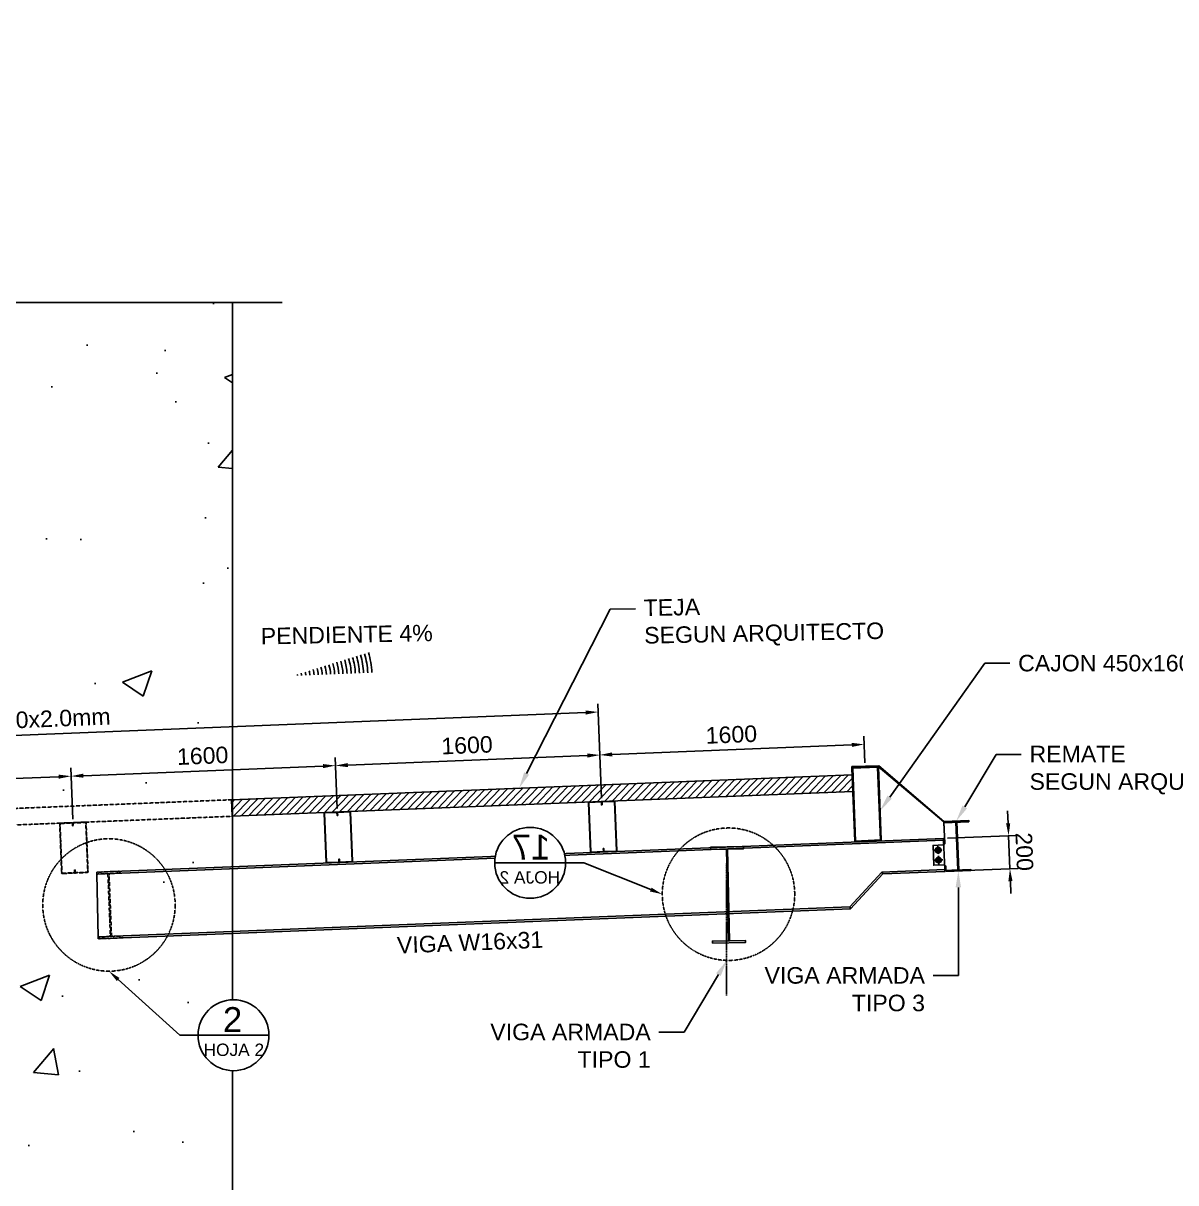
# Model space of a CAD drawing. Header units: millimetres. Extents: x -241278 to 318497, y -110515 to 29234.
# Drawn here: x 31437 to 38408, y -35377 to -28363 of the extents above; entities that cross this region are included whole.
import ezdxf
from ezdxf import colors
from ezdxf.entities.mleader import LeaderData, LeaderLine
from ezdxf.enums import TextEntityAlignment as Align
from ezdxf.math import Vec2, Vec3

# ---------------------------------------------------------------- set-up
doc = ezdxf.new("R2010")
doc.units = ezdxf.units.MM
doc.header["$LTSCALE"] = 0.1
doc.set_wipeout_variables(frame=1)
for name, pattern in [('CENTER', [2, 1.25, -0.25, 0.25, -0.25]), ('CENTERX2', [101.6, 63.5, -12.7, 12.7, -12.7]), ('HIDDENX2', [19.05, 12.7, -6.35])]:
    doc.linetypes.add(name, pattern=pattern)
for name, color, linetype in [('EE-5', 7, 'Continuous'), ('EE-6', 11, 'Continuous'), ('EE-CENTROS', 8, 'CENTER'), ('EE-TEXTO 1', 4, 'Continuous'), ('EE-TEXTO 2', 2, 'Continuous'), ('EE-V ARMADA TIPO 4', 223, 'Continuous'), ('SIM-2PHR 305x80x2', 4, 'Continuous'), ('SIM-ACHURADOS', 8, 'Continuous'), ('SIM-ARM 580x1-4x200x1-2', 44, 'Continuous'), ('SIM-CONCRETO', 8, 'Continuous'), ('SIM-COTAS', 1, 'Continuous'), ('SIM-EJES', 8, 'CENTERX2'), ('SIM-OCULTOS', 8, 'HIDDENX2'), ('SIM-PLATINAS', 2, 'Continuous'), ('SIM-TUBO 365x160x3-16', 83, 'Continuous'), ('SIM-W16x31', 164, 'Continuous')]:
    doc.layers.add(name, color=color, linetype=linetype)
doc.styles.add('ARIAL', font='arial.ttf')
doc.styles.add('ARIAL EE', font='arial.ttf')
doc.styles.get("Standard").update_dxf_attribs({"font": 'arial.ttf'})
doc.dimstyles.new('EE 1_STANDAR', dxfattribs={"dimtxt": 2, "dimasz": 1.5, "dimexe": 1, "dimexo": 0.5, "dimgap": 0.8, "dimtad": 1, "dimdec": 0, "dimdsep": 46, "dimtxsty": 'Standard', "dimcen": 0.09, "dimclrd": 256, "dimclre": 256, "dimclrt": 2, "dimadec": 0, "dimazin": 0, "dimtfac": 1, "dimtdec": 0, "dimtix": 1, "dimtmove": 0, "dimatfit": 2, "dimfxl": 1, "dimtolj": 1, "dimlwd": -1, "dimlwe": -1, "dimarcsym": 1})

# ---------------------------------------------------------------- blocks, each defined once
blk = doc.blocks.new('*D83')
at = {"layer": 'SIM-COTAS', "transparency": 16777216}
for p, q in [((33335.4, -33112.2), (33323, -32803.6)), ((31736.4, -33177.3), (31724, -32867.5)), ((33250.1, -32856.5), (31800.9, -32914.5))]:
    blk.add_line(p, q, dxfattribs=at)
for points in [[(33249.6, -32844), (33250.6, -32869), (33325, -32853.5)], [(31800.4, -32902), (31801.4, -32927), (31726, -32917.5)]]:
    blk.add_solid(points, dxfattribs=at)
at = {"layer": 'SIM-COTAS', "color": 2, "transparency": 16777216, "insert": (32521.9, -32794.5), "char_height": 100, "attachment_point": 5, "rotation": 2.29061, "bg_fill": 3, "box_fill_scale": 1.1, "bg_fill_color": 256, "bg_fill_true_color": 13158600, "bg_fill_transparency": 0}
blk.add_mtext('\\A1;1600', dxfattribs=at)
blk = doc.blocks.new('*D84')
at = {"layer": 'SIM-COTAS', "transparency": 16777216}
for p, q in [((31736.4, -33177.3), (31724, -32867.5)), ((30137.3, -33241.2), (30124.9, -32931.5)), ((31651, -32920.5), (30201.9, -32978.5))]:
    blk.add_line(p, q, dxfattribs=at)
for points in [[(31650.5, -32908), (31651.5, -32933), (31726, -32917.5)], [(30201.4, -32966), (30202.4, -32991), (30126.9, -32981.5)]]:
    blk.add_solid(points, dxfattribs=at)
at = {"layer": 'SIM-COTAS', "color": 2, "transparency": 16777216, "insert": (30922.8, -32858.5), "char_height": 100, "attachment_point": 5, "rotation": 2.29061, "bg_fill": 3, "box_fill_scale": 1.1, "bg_fill_color": 256, "bg_fill_true_color": 13158600, "bg_fill_transparency": 0}
blk.add_mtext('\\A1;1600', dxfattribs=at)
blk = doc.blocks.new('*D86')
at = {"layer": 'SIM-COTAS', "transparency": 16777216}
for p, q in [((34934.4, -33049.6), (34922, -32739.6)), ((33335.4, -33112.2), (33323, -32803.6)), ((33400, -32850.5), (34849.1, -32792.6))]:
    blk.add_line(p, q, dxfattribs=at)
for points in [[(34848.6, -32780.1), (34849.6, -32805.1), (34924, -32789.6)], [(33399.5, -32838.1), (33400.5, -32863), (33325, -32853.5)]]:
    blk.add_solid(points, dxfattribs=at)
at = {"layer": 'SIM-COTAS', "color": 2, "transparency": 16777216, "insert": (34120.9, -32730.6), "char_height": 100, "attachment_point": 5, "rotation": 2.29061}
blk.add_mtext('\\A1;1600', dxfattribs=at)
blk = doc.blocks.new('*D87')
at = {"layer": 'SIM-COTAS', "transparency": 16777216}
for p, q in [((36527.5, -32836.8), (36521, -32675.3)), ((34934.4, -33049.5), (34922, -32739.3)), ((34998.9, -32786.2), (36448.1, -32728.3))]:
    blk.add_line(p, q, dxfattribs=at)
for points in [[(36447.6, -32715.8), (36448.6, -32740.7), (36523, -32725.3)], [(34998.4, -32773.7), (34999.4, -32798.7), (34924, -32789.2)]]:
    blk.add_solid(points, dxfattribs=at)
at = {"layer": 'SIM-COTAS', "color": 2, "transparency": 16777216, "insert": (35719.9, -32666.3), "char_height": 100, "attachment_point": 5, "rotation": 2.29061}
blk.add_mtext('\\A1;1600', dxfattribs=at)
blk = doc.blocks.new('*D89')
at = {"layer": 'SIM-COTAS', "transparency": 16777216}
for p, q in [((34838.7, -32532.5), (26993.3, -32846.3)), ((34934.4, -33049.6), (34911.6, -32479.5)), ((26939.2, -33369.4), (26916.4, -32799.3))]:
    blk.add_line(p, q, dxfattribs=at)
for points in [[(34838.2, -32520), (34839.2, -32545), (34913.6, -32529.5)], [(26992.8, -32833.8), (26993.8, -32858.8), (26918.4, -32849.3)]]:
    blk.add_solid(points, dxfattribs=at)
at = {"layer": 'SIM-COTAS', "color": 2, "transparency": 16777216, "insert": (30917.8, -32597.5), "char_height": 100, "attachment_point": 5, "rotation": 2.29061, "bg_fill": 3, "box_fill_scale": 1.1, "bg_fill_color": 256, "bg_fill_true_color": 13158600, "bg_fill_transparency": 0}
blk.add_mtext('\\A1;CORREAS 2PHR 305x80x2.0mm', dxfattribs=at)
blk = doc.blocks.new('SIM-PENDIENTE')
for radius in [9.5, 9, 8.5, 8, 7.5, 7, 6.5, 6, 5.5, 5, 4.5, 4, 3.5, 3, 2.5, 2, 1.5, 1, 0.5]:
    blk.add_arc((0, 0), radius, 165, 180)
blk = doc.blocks.new('*D90')
at = {"layer": 'SIM-COTAS', "color": 2, "transparency": 16777216, "insert": (34139.4, -33923.4), "char_height": 100, "attachment_point": 5, "rotation": 2.2904}
blk.add_mtext('\\A1;VIGA W16x31', dxfattribs=at)
blk = doc.blocks.new('*D92')
at = {"layer": 'SIM-COTAS', "transparency": 16777216}
for p, q in [((37393.5, -33202.8), (37390.5, -33127.8)), ((37027.5, -33292.5), (37446.5, -33275.7)), ((37396.5, -33277.7), (37404.5, -33477.5)), ((37035.5, -33492.3), (37454.5, -33475.6)), ((37407.5, -33552.5), (37410.5, -33627.4))]:
    blk.add_line(p, q, dxfattribs=at)
for points in [[(37406, -33202.3), (37381, -33203.3), (37396.5, -33277.7)], [(37420, -33552), (37395, -33553), (37404.5, -33477.5)]]:
    blk.add_solid(points, dxfattribs=at)
at = {"layer": 'SIM-COTAS', "color": 2, "transparency": 16777216, "insert": (37491.5, -33374), "char_height": 100, "attachment_point": 5, "rotation": 272.29062}
blk.add_mtext('\\A1;200', dxfattribs=at)
blk = doc.blocks.new('*D598')
at = {"layer": 'SIM-COTAS', "color": 2, "transparency": 16777216, "insert": (19566.9, 3063), "char_height": 200, "attachment_point": 5, "rotation": 7.63055, "bg_fill": 3, "box_fill_scale": 1.1, "bg_fill_color": 256, "bg_fill_true_color": 13158600, "bg_fill_transparency": 0}
blk.add_mtext('\\A1;60196', dxfattribs=at)
blk = doc.blocks.new('ITEM DETALLE')
at = {"color": 7, "transparency": 16777216}
blk.add_wipeout([(0, 4.29), (-0.84, 4.2), (-1.64, 3.96), (-2.38, 3.56), (-3.03, 3.03), (-3.56, 2.38), (-3.96, 1.64), (-4.2, 0.84), (-4.29, 0), (-4.2, -0.84), (-3.96, -1.64), (-3.56, -2.38), (-3.03, -3.03), (-2.38, -3.56), (-1.64, -3.96), (-0.84, -4.2), (0, -4.29), (0.84, -4.2), (1.64, -3.96), (2.38, -3.56), (3.03, -3.03), (3.56, -2.38), (3.96, -1.64), (4.2, -0.84), (4.29, 0), (4.2, 0.84), (3.96, 1.64), (3.56, 2.38), (3.03, 3.03), (2.38, 3.56), (1.64, 3.96), (0.84, 4.2)], dxfattribs=at)
at = {"layer": 'EE-5', "color": 7, "transparency": 16777216}
blk.add_line((-4.29, 0), (4.29, 0), dxfattribs=at)
blk.add_circle((0, 0), 4.29, dxfattribs=at)
at = {"layer": 'EE-TEXTO 1', "color": 4, "transparency": 16777216, "style": 'ARIAL EE'}
blk.add_attdef('X', text='', height=3, dxfattribs=at).set_placement((-0.11, 1.9), align=Align.MIDDLE_CENTER)
at = {"layer": 'EE-TEXTO 2', "color": 2, "transparency": 16777216, "style": 'ARIAL EE'}
blk.add_attdef('###', text='', height=1.5, dxfattribs=at).set_placement((0.04, -1.76), align=Align.MIDDLE_CENTER)

msp = doc.modelspace()

# ---------------------------------------------------------------- hatches: boundary and pattern name
at = {"layer": 'SIM-ACHURADOS'}
h = msp.add_hatch(dxfattribs=at)
h.set_pattern_fill('ANSI31', color=256, scale=10, angle=1.14485)
h.set_pattern_definition([(46.14485, (32930.585, 248.65), (-22.894723, 21.997594), [])])
h.paths.add_polyline_path([(36454.4, -33009.9), (32700.7, -33160.1), (32696.6, -33060.2), (36450.2, -32910)])
at = {"layer": 'SIM-CONCRETO'}
h = msp.add_hatch(dxfattribs=at)
h.set_pattern_fill('AR-CONC', color=256, scale=10)
h.paths.add_polyline_path([(20784.5, -30052.5), (32702.2, -30052.5), (32702.2, -39177.1), (20784.5, -39177.1)])

# ---------------------------------------------------------------- linework, layer by layer
for points in [[(36454.4, -33009.9), (32700.7, -33160.1), (32696.6, -33060.2), (36450.2, -32910)], [(36978.6, -33378.1), (36985.8, -33364.3), (36977.5, -33351.2), (36961.9, -33351.8), (36954.7, -33365.6), (36963, -33378.7)], [(36981, -33438.1), (36988.2, -33424.3), (36979.9, -33411.1), (36964.3, -33411.7), (36957.1, -33425.5), (36965.4, -33438.7)]]:
    msp.add_lwpolyline(points, close=True)
for centre, radius in [((36970.2, -33365), 16.7), ((36970.2, -33365), 13.5), ((36970.2, -33365), 6.44), ((36972.6, -33424.9), 16.7), ((36972.6, -33424.9), 13.5), ((36972.6, -33424.9), 6.44)]:
    msp.add_circle(centre, radius)
for centre in [(36970.2, -33365), (36972.6, -33424.9)]:
    msp.add_arc(centre, 7.94, 257.29061, 197.29061)
at = {"layer": 'EE-6'}
msp.add_line((37005.4, -33193.4), (37009, -33283.6), dxfattribs=at)
at = {"layer": 'EE-CENTROS'}
for p, q in [((36995.2, -33364), (36945.3, -33366)), ((36971.2, -33389.9), (36969.2, -33340)), ((36997.6, -33423.9), (36947.6, -33425.9)), ((36973.6, -33449.9), (36971.6, -33399.9))]:
    msp.add_line(p, q, dxfattribs=at)
at = {"layer": 'EE-V ARMADA TIPO 4'}
for points in [[(37005.4, -33193.4), (37155.3, -33187.4), (37155.5, -33193.4), (37005.6, -33199.4)], [(37077.6, -33196.5), (37083.6, -33196.3), (37095.1, -33484.1), (37089.1, -33484.3)], [(37017.4, -33493.2), (37167.3, -33487.2), (37167, -33481.2), (37017.2, -33487.2)]]:
    msp.add_lwpolyline(points, close=True, dxfattribs=at)
at = {"layer": 'SIM-2PHR 305x80x2'}
for points in [[(34936, -33090.8), (34934, -33090.9), (34933.4, -33074.9, 0.414214), (34931.3, -33073), (34859.4, -33075.8, 0.414214), (34857.5, -33077.9), (34869.3, -33374.7, 0.414214), (34871.4, -33376.6), (34943.4, -33373.7, 0.414214), (34945.3, -33371.6), (34944.6, -33355.6), (34946.6, -33355.6), (34947.3, -33371.6, -0.414214), (34943.4, -33375.7), (34871.5, -33378.6, -0.414214), (34867.3, -33374.8), (34855.5, -33078, -0.414214), (34859.3, -33073.8), (34931.2, -33071, -0.414214), (34935.4, -33074.8), (34936, -33090.8)], [(34936, -33090.8), (34938, -33090.7), (34937.4, -33074.7, -0.414214), (34939.3, -33072.6), (35011.3, -33069.8, -0.414214), (35013.3, -33071.7), (35025.2, -33368.4, -0.414214), (35023.3, -33370.5), (34951.4, -33373.4, -0.414214), (34949.3, -33371.5), (34948.6, -33355.5), (34946.6, -33355.6), (34947.3, -33371.6, 0.414214), (34951.4, -33375.4), (35023.4, -33372.5, 0.414214), (35027.2, -33368.4), (35015.3, -33071.6, 0.414214), (35011.2, -33067.8), (34939.2, -33070.6, 0.414214), (34935.4, -33074.8), (34936, -33090.8)], [(33337, -33154.7), (33335, -33154.8), (33334.3, -33138.8, 0.414214), (33332.3, -33136.9), (33260.3, -33139.8, 0.414214), (33258.4, -33141.9), (33270.3, -33438.6, 0.414214), (33272.4, -33440.5), (33344.3, -33437.7, 0.414214), (33346.2, -33435.6), (33345.6, -33419.6), (33347.6, -33419.5), (33348.2, -33435.5, -0.414214), (33344.4, -33439.7), (33272.4, -33442.5, -0.414214), (33268.3, -33438.7), (33256.4, -33141.9, -0.414214), (33260.2, -33137.8), (33332.2, -33134.9, -0.414214), (33336.3, -33138.7), (33337, -33154.7)], [(33337, -33154.7), (33339, -33154.7), (33338.3, -33138.7, -0.414214), (33340.3, -33136.6), (33412.2, -33133.7, -0.414214), (33414.3, -33135.6), (33426.2, -33432.4, -0.414214), (33424.2, -33434.5), (33352.3, -33437.3, -0.414214), (33350.2, -33435.4), (33349.6, -33419.4), (33347.6, -33419.5), (33348.2, -33435.5, 0.414214), (33352.4, -33439.3), (33424.3, -33436.5, 0.414214), (33428.1, -33432.3), (33416.3, -33135.5, 0.414214), (33412.1, -33131.7), (33340.2, -33134.6, 0.414214), (33336.3, -33138.7), (33337, -33154.7)]]:
    msp.add_lwpolyline(points, format="xyb", dxfattribs=at)
at = {"layer": 'SIM-ARM 580x1-4x200x1-2'}
for points in [[(35593.8, -33360.5), (35793.8, -33356.5), (35793.5, -33343.8), (35593.6, -33347.8)], [(35701.9, -33913.1), (35707.9, -33913), (35696.8, -33358.5), (35690.8, -33358.6)], [(35605.1, -33927.7), (35805.1, -33923.7), (35804.8, -33911), (35604.9, -33915)]]:
    msp.add_lwpolyline(points, close=True, dxfattribs=at)
at = {"layer": 'SIM-CONCRETO'}
msp.add_lwpolyline([(20784.5, -30052.5), (32702.2, -30052.5), (32702.2, -39177.1), (20784.5, -39177.1)], close=True, dxfattribs=at)
at = {"layer": 'SIM-COTAS'}
msp.add_lwpolyline([(20066.3, -30052.5), (26716.9, -30052.5), (26716.9, -29900.9), (26769.8, -30204.2), (26769.8, -30052.5), (33002.2, -30052.5)], dxfattribs=at)
at = {"layer": 'SIM-EJES'}
msp.add_line((35690.7, -34244), (35690.7, -33444.8), dxfattribs=at)
at = {"layer": 'SIM-OCULTOS'}
msp.add_lwpolyline([(32700.7, -33160.1), (26855, -33394), (26850.8, -33294.1), (32696.6, -33060.2)], close=True, dxfattribs=at)
for points in [[(31737.9, -33218.7), (31735.9, -33218.8), (31735.3, -33202.8, 0.414214), (31733.2, -33200.9), (31661.3, -33203.7, 0.414214), (31659.4, -33205.8), (31671.2, -33502.6, 0.414214), (31673.3, -33504.5), (31745.3, -33501.6, 0.414214), (31747.2, -33499.5), (31746.5, -33483.6), (31748.5, -33483.5), (31749.2, -33499.5, -0.414214), (31745.3, -33503.6), (31673.4, -33506.5, -0.414214), (31669.2, -33502.7), (31657.4, -33205.9, -0.414214), (31661.2, -33201.7), (31733.2, -33198.9, -0.414214), (31737.3, -33202.7), (31737.9, -33218.7)], [(31737.9, -33218.7), (31739.9, -33218.6), (31739.3, -33202.6, -0.414214), (31741.2, -33200.5), (31813.2, -33197.7, -0.414214), (31815.2, -33199.6), (31827.1, -33496.3, -0.414214), (31825.2, -33498.4), (31753.3, -33501.3, -0.414214), (31751.2, -33499.4), (31750.5, -33483.4), (31748.5, -33483.5), (31749.2, -33499.5, 0.414214), (31753.3, -33503.3), (31825.3, -33500.4, 0.414214), (31829.1, -33496.3), (31817.2, -33199.5, 0.414214), (31813.1, -33195.7), (31741.1, -33198.5, 0.414214), (31737.3, -33202.7), (31737.9, -33218.7)]]:
    msp.add_lwpolyline(points, format="xyb", dxfattribs=at)
msp.add_lwpolyline([(31965.9, -33506.1), (32022.3, -33503.9), (32021.9, -33492.7), (31882, -33498.3), (31882.4, -33509.5), (31938.9, -33507.2, -0.414203), (31949.3, -33516.8), (31963.7, -33877.1, -0.414224), (31954.1, -33887.5), (31897.7, -33889.8), (31898.1, -33900.9), (32038, -33895.4), (32037.5, -33884.2), (31981.1, -33886.4, -0.414203), (31970.7, -33876.8), (31956.3, -33516.5, -0.414224)], format="xyb", close=True, dxfattribs=at)
at = {"layer": 'SIM-PLATINAS'}
msp.add_lwpolyline([(37155.3, -33187.4), (37155.2, -33185.4), (37005.6, -33191.4), (36610.7, -32854.9), (36448.5, -32859.7), (36448.5, -32865.1), (36608.4, -32858.6), (37005.4, -33193.4), (37155.3, -33187.4)], dxfattribs=at)
msp.add_lwpolyline([(37016.3, -33465.2, 0.414214), (37003.8, -33453.7), (36943.9, -33456.1), (36939.1, -33336.2), (36999, -33333.8, 0.414214), (37010.5, -33321.3), (37005.6, -33199.4), (37077.6, -33196.5), (37089.1, -33484.3), (37017.2, -33487.2)], format="xyb", close=True, dxfattribs=at)
at = {"layer": 'SIM-TUBO 365x160x3-16'}
for points in [[(36608.4, -32858.6), (36448.5, -32865.1), (36448.7, -32869.8), (36608.6, -32863.3)], [(36471.2, -33309.8), (36466.5, -33310), (36448.7, -32869.8), (36453.4, -32869.6)], [(36626.4, -33303.5), (36621.7, -33303.7), (36603.9, -32863.5), (36608.6, -32863.3)], [(36626.4, -33303.5), (36466.5, -33310), (36466.7, -33314.7), (36626.6, -33308.2)]]:
    msp.add_lwpolyline(points, close=True, dxfattribs=at)
at = {"layer": 'SIM-W16x31'}
for points in [[(31882, -33498.3), (37002.5, -33293.5), (37002.9, -33304.7), (31882.4, -33509.5)], [(37002.7, -33304.7), (31882.4, -33509.5), (31882.4, -33509.5), (31882.4, -33509.5), (31890.1, -33890.1), (36435.6, -33708.3), (36630.3, -33497.3), (37010, -33482.1)], [(36435.6, -33708.3), (36440.7, -33719.3), (36635.4, -33508.3), (36630.3, -33497.3)], [(36630.3, -33497.3), (37010, -33482.1), (37010.5, -33493.3), (36635.4, -33508.3)], [(31890.1, -33890.1), (36435.6, -33708.3), (36440.7, -33719.3), (31890.5, -33901.3)]]:
    msp.add_lwpolyline(points, close=True, dxfattribs=at)

# ---------------------------------------------------------------- block references
at = {"layer": 'SIM-COTAS', "xscale": -50.00000000000001, "yscale": 49.99999999999999, "zscale": 50, "rotation": 2.275411669784777}
msp.add_blockref('SIM-PENDIENTE', (33070.6, -32310.3), dxfattribs=at)

# ---------------------------------------------------------------- texts
at = {"layer": 'SIM-COTAS', "color": 2, "insert": (33914.4, -32101.3), "char_height": 100, "width": 2518.001, "attachment_point": 9, "rotation": 1.14485, "style": 'ARIAL'}
msp.add_mtext('\\A1;PENDIENTE 4%', dxfattribs=at)

# ---------------------------------------------------------------- dimensions: what is measured, and where the dimension line sits
at = {"layer": 'SIM-COTAS'}
dim = msp.add_linear_dim(base=(36523, -32725.3), p1=(34935.4, -33074.5), p2=(36528.5, -32861.8), angle=182.29061, dimstyle='EE 1_STANDAR', dxfattribs=at)
dim.commit()
dim.dimension.update_dxf_attribs({"geometry": '*D87', "text_midpoint": (35719.9, -32666.3)})
dim = msp.add_linear_dim(base=(37404.5, -33477.5), p1=(37002.5, -33293.5), p2=(37010.5, -33493.3), angle=272.29062, dimstyle='EE 1_STANDAR', dxfattribs=at)
dim.commit()
dim.dimension.update_dxf_attribs({"geometry": '*D92', "text_midpoint": (37400.5, -33377.6), "dimtype": 161})

# ---------------------------------------------------------------- leaders
at = {"layer": 'SIM-COTAS', "linetype": 'Continuous'}
ml = msp.add_multileader_mtext('Standard', dxfattribs=at)
ml.set_content('\\A1;{\\C2;TEJA\\PSEGUN ARQUITECTO}', color=256)
ml.set_leader_properties()
ml.build(insert=Vec2(0, 0))
ml.multileader.update_dxf_attribs({"dogleg_length": 0.0025, "arrow_head_size": 100, "scale": 50})
ctx = ml.context
ctx.base_point, ctx.scale, ctx.char_height, ctx.arrow_head_size, ctx.landing_gap_size, ctx.plane_origin, ctx.plane_x_axis, ctx.plane_y_axis = Vec3(-16865.2, -32000.4), 50, 100, 100, 50, Vec3(-35220.7, -34388.4), Vec3(0.999798, 0.020078), Vec3(-0.020078, 0.999798)
notes = []
notes.append((ctx, [(0, (1, 1, 0), (-17017, -32003.4), (0.999798, 0.020078), 151.8, [(0, [(-17568.2, -33086.7)], 0, [])])]))
ctx.mtext.insert, ctx.mtext.text_direction, ctx.mtext.rotation, ctx.mtext.width, ctx.mtext.defined_height, ctx.mtext.flow_direction = Vec3(-16816.3, -31945.5), Vec3(0.999798, 0.020078), 0.020079, 1310.826, 411.1, 5
ml = msp.add_multileader_mtext('Standard', dxfattribs=at)
ml.set_content('\\A1;{\\C2;TEJA\\PSEGUN ARQUITECTO}', color=256)
ml.set_leader_properties()
ml.build(insert=Vec2(0, 0))
ml.multileader.update_dxf_attribs({"dogleg_length": 0.0025, "arrow_head_size": 100, "scale": 50})
ctx = ml.context
ctx.base_point, ctx.scale, ctx.char_height, ctx.arrow_head_size, ctx.landing_gap_size, ctx.plane_origin = Vec3(2796.8, -32166), 50, 100, 100, 50, Vec3(-15602.9, -34185)
notes.append((ctx, [(0, (1, 1, 0), (2645, -32166), (1, 0), 151.8, [(0, [(2069.7, -33175.6)], 0, [])])]))
ctx.mtext.insert, ctx.mtext.width, ctx.mtext.defined_height, ctx.mtext.flow_direction = Vec3(2846.8, -32112.1), 1310.826, 411.1, 5
ml = msp.add_multileader_mtext('Standard', dxfattribs=at)
ml.set_content('\\A1;{\\C2;CAJON 450x160x3/16"}', color=256)
ml.set_leader_properties()
ml.build(insert=Vec2(0, 0))
ml.multileader.update_dxf_attribs({"dogleg_length": 0.0025, "arrow_head_size": 100, "scale": 50})
ctx = ml.context
ctx.base_point, ctx.scale, ctx.char_height, ctx.arrow_head_size, ctx.landing_gap_size, ctx.plane_origin = Vec3(37403.9, -32234.6), 50, 100, 100, 50, Vec3(18742, -34076.9)
notes.append((ctx, [(0, (1, 1, 0), (37252.1, -32234.6), (1, 0), 151.8, [(0, [(36619.2, -33125.9)], 0, [])])]))
ctx.mtext.insert, ctx.mtext.width, ctx.mtext.defined_height, ctx.mtext.flow_direction = Vec3(37453.9, -32183.7), 1310.826, 411.1, 5
ml = msp.add_multileader_mtext('Standard', dxfattribs=at)
ml.set_content('\\A1;{\\C2;CAJON 450x160x3/16"}', color=256)
ml.set_leader_properties()
ml.build(insert=Vec2(0, 0))
ml.multileader.update_dxf_attribs({"dogleg_length": 0.0025, "arrow_head_size": 100, "scale": 50})
ctx = ml.context
ctx.base_point, ctx.scale, ctx.char_height, ctx.arrow_head_size, ctx.landing_gap_size, ctx.plane_origin = Vec3(-13864.2, -32487.3), 50, 100, 100, 50, Vec3(-32039.9, -34226.8)
notes.append((ctx, [(0, (1, 1, 0), (-14016, -32487.3), (1, 0), 151.8, [(0, [(-14251.9, -32993)], 0, [])])]))
ctx.mtext.insert, ctx.mtext.width, ctx.mtext.defined_height, ctx.mtext.flow_direction = Vec3(-13814.2, -32436.4), 1310.826, 411.1, 5
ml = msp.add_multileader_mtext('Standard', dxfattribs=at)
ml.set_content('\\A1;{\\C2;CAJON 450x160x3/16"}', color=256)
ml.set_leader_properties()
ml.build(insert=Vec2(0, 0))
ml.multileader.update_dxf_attribs({"dogleg_length": 0.0025, "arrow_head_size": 100, "scale": 50})
ctx = ml.context
ctx.base_point, ctx.scale, ctx.char_height, ctx.arrow_head_size, ctx.landing_gap_size, ctx.plane_origin = Vec3(4052.1, -32545.4), 50, 100, 100, 50, Vec3(-14609.8, -34387.7)
notes.append((ctx, [(0, (1, 1, 0), (3900.3, -32545.4), (1, 0), 151.8, [(0, [(3267.4, -33436.6)], 0, [])])]))
ctx.mtext.insert, ctx.mtext.width, ctx.mtext.defined_height, ctx.mtext.flow_direction = Vec3(4102.1, -32494.5), 1310.826, 411.1, 5
ml = msp.add_multileader_mtext('Standard', dxfattribs=at)
ml.set_content('\\A1;{\\C2;REMATE\\PSEGUN ARQUITECTO}', color=256)
ml.set_leader_properties()
ml.build(insert=Vec2(0, 0))
ml.multileader.update_dxf_attribs({"dogleg_length": 0.0025, "arrow_head_size": 100, "scale": 50})
ctx = ml.context
ctx.base_point, ctx.scale, ctx.char_height, ctx.arrow_head_size, ctx.landing_gap_size, ctx.plane_origin = Vec3(37472.9, -32787.1), 50, 100, 100, 50, Vec3(19216.2, -34822.4)
notes.append((ctx, [(0, (1, 1, 0), (37321, -32787.1), (1, 0), 151.8, [(0, [(37079.7, -33189.3)], 0, [])])]))
ctx.mtext.insert, ctx.mtext.width, ctx.mtext.defined_height, ctx.mtext.flow_direction = Vec3(37522.9, -32733.2), 1469.346, 411.1, 5
ml = msp.add_multileader_mtext('Standard', dxfattribs=at)
ml.set_content('\\A1;{\\C2;REMATE\\PSEGUN ARQUITECTO}', color=256)
ml.set_leader_properties()
ml.build(insert=Vec2(0, 0))
ml.multileader.update_dxf_attribs({"dogleg_length": 0.0025, "arrow_head_size": 100, "scale": 50})
ctx = ml.context
ctx.base_point, ctx.scale, ctx.char_height, ctx.arrow_head_size, ctx.landing_gap_size, ctx.plane_origin = Vec3(-13669.3, -32938.6), 50, 100, 100, 50, Vec3(-31867.4, -34904.3)
notes.append((ctx, [(0, (1, 1, 0), (-13821.2, -32938.6), (1, 0), 151.8, [(0, [(-13929.2, -33159.2)], 0, [])])]))
ctx.mtext.insert, ctx.mtext.width, ctx.mtext.defined_height, ctx.mtext.flow_direction = Vec3(-13619.3, -32884.8), 1469.346, 411.1, 5
ml = msp.add_multileader_mtext('Standard', dxfattribs=at)
ml.set_content('\\A1;{\\C2;REMATE\\PSEGUN ARQUITECTO}', color=256)
ml.set_leader_properties()
ml.build(insert=Vec2(0, 0))
ml.multileader.update_dxf_attribs({"dogleg_length": 0.0025, "arrow_head_size": 100, "scale": 50})
ctx = ml.context
ctx.base_point, ctx.scale, ctx.char_height, ctx.arrow_head_size, ctx.landing_gap_size, ctx.plane_origin = Vec3(4312.6, -33102), 50, 100, 100, 50, Vec3(-13944.1, -35137.3)
notes.append((ctx, [(0, (1, 1, 0), (4160.7, -33102), (1, 0), 151.8, [(0, [(3981.2, -33407.5)], 0, [])])]))
ctx.mtext.insert, ctx.mtext.width, ctx.mtext.defined_height, ctx.mtext.flow_direction = Vec3(4362.6, -33048.2), 1469.346, 411.1, 5
ml = msp.add_multileader_mtext('Standard', dxfattribs=at)
ml.set_content('\\A1;{\\C2;VIGA ARMADA\\PTIPO 3}', color=256)
ml.set_leader_properties()
ml.build(insert=Vec2(0, 0))
ml.multileader.update_dxf_attribs({"dogleg_length": 0.0025, "arrow_head_size": 100, "scale": 50})
ctx = ml.context
ctx.base_point, ctx.scale, ctx.char_height, ctx.arrow_head_size, ctx.landing_gap_size, ctx.plane_origin = Vec3(35870.6, -34123.4), 50, 100, 100, 50, Vec3(19228.8, -35123.2)
ctx.text_align_type = 2
notes.append((ctx, [(1, (1, 1, 0), (37092.3, -34123.4), (-1, 0), 151.8, [(0, [(37092.3, -33490.2)], 0, [])])]))
ctx.mtext.insert, ctx.mtext.width, ctx.mtext.defined_height, ctx.mtext.alignment, ctx.mtext.flow_direction = Vec3(36890.5, -34072.5), 1315.78, 411.1, 3, 5
ml = msp.add_multileader_mtext('Standard', dxfattribs=at)
ml.set_content('\\A1;{\\C2;VIGA ARMADA\\PTIPO 3}', color=256)
ml.set_leader_properties()
ml.build(insert=Vec2(0, 0))
ml.multileader.update_dxf_attribs({"dogleg_length": 0.0025, "arrow_head_size": 100, "scale": 50})
ctx = ml.context
ctx.base_point, ctx.scale, ctx.char_height, ctx.arrow_head_size, ctx.landing_gap_size, ctx.plane_origin = Vec3(-6506.1, -34350.5), 50, 100, 100, 50, Vec3(11205.6, -35313.4)
notes.append((ctx, [(1, (1, 1, 0), (-6657.9, -34350.5), (1, 0), 151.8, [(0, [(-6657.9, -33680.4)], 0, [])])]))
ctx.mtext.insert, ctx.mtext.rotation, ctx.mtext.width, ctx.mtext.defined_height, ctx.mtext.flow_direction = Vec3(-6456.1, -34299.6), 6.283185, 1315.78, 411.1, 5
ml = msp.add_multileader_mtext('Standard', dxfattribs=at)
ml.set_content('\\A1;{\\C2;VIGA ARMADA\\PTIPO 3}', color=256)
ml.set_leader_properties()
ml.build(insert=Vec2(0, 0))
ml.multileader.update_dxf_attribs({"dogleg_length": 0.0025, "arrow_head_size": 100, "scale": 50})
ctx = ml.context
ctx.base_point, ctx.scale, ctx.char_height, ctx.arrow_head_size, ctx.landing_gap_size, ctx.plane_origin = Vec3(4151.9, -34218.5), 50, 100, 100, 50, Vec3(21863.6, -35434.7)
notes.append((ctx, [(1, (1, 1, 0), (4000.1, -34218.5), (1, 0), 151.8, [(0, [(3996.2, -33704.1)], 0, [])])]))
ctx.mtext.insert, ctx.mtext.rotation, ctx.mtext.width, ctx.mtext.defined_height, ctx.mtext.flow_direction = Vec3(4201.9, -34167.6), 6.283185, 1315.78, 411.1, 5
ml = msp.add_multileader_mtext('Standard', dxfattribs=at)
ml.set_content('\\A1;{\\C2;VIGA ARMADA\\PTIPO 1}', color=256)
ml.set_leader_properties()
ml.build(insert=Vec2(0, 0))
ml.multileader.update_dxf_attribs({"dogleg_length": 0.0025, "arrow_head_size": 100, "scale": 50})
ctx = ml.context
ctx.base_point, ctx.scale, ctx.char_height, ctx.arrow_head_size, ctx.landing_gap_size, ctx.plane_origin = Vec3(34211.9, -34465.4), 50, 100, 100, 50, Vec3(19019.2, -35260.2)
ctx.text_align_type = 2
notes.append((ctx, [(1, (1, 1, 0), (35433.7, -34465.4), (-1, 0), 151.8, [(0, [(35692.5, -34031.8)], 0, [])])]))
ctx.mtext.insert, ctx.mtext.width, ctx.mtext.defined_height, ctx.mtext.alignment, ctx.mtext.flow_direction = Vec3(35231.9, -34414.6), 1315.78, 411.1, 3, 5
at = {"layer": 'SIM-COTAS'}
ml = msp.add_multileader_block('Standard', dxfattribs=at)
ml.set_content('ITEM DETALLE', color=256, scale=50)
ml.set_attribute('X', '2', width=0)
ml.set_attribute('###', 'HOJA 2', width=0)
ml.set_leader_properties(color=256)
ml.build(insert=Vec2(0, 0))
ml.multileader.update_dxf_attribs({"arrow_head_size": 75, "scale": 50})
ctx = ml.context
ctx.base_point, ctx.scale, ctx.char_height, ctx.arrow_head_size, ctx.landing_gap_size, ctx.plane_origin = Vec3(32494.2, -34484.5, 0.3), 50, 200, 75, 100, Vec3(28304.1, -33678.9, 0.3)
notes.append((ctx, [(0, (1, 1, 0), (32383.9, -34484.5, 0.3), (1, 0), 110.4, [(0, [(31955.4, -34097.1, 0.3)], 0, [])])]))
ctx.block.insert = Vec3(32708.5, -34484.5, 0.3)
at = {"layer": 'SIM-COTAS', "linetype": 'Continuous'}
ml = msp.add_multileader_mtext('Standard', dxfattribs=at)
ml.set_content('\\A1;{\\C2;VIGA ARMADA\\PTIPO 1}', color=256)
ml.set_leader_properties()
ml.build(insert=Vec2(0, 0))
ml.multileader.update_dxf_attribs({"dogleg_length": 0.0025, "arrow_head_size": 100, "scale": 50})
ctx = ml.context
ctx.base_point, ctx.scale, ctx.char_height, ctx.arrow_head_size, ctx.landing_gap_size, ctx.plane_origin = Vec3(1618.7, -34512.7), 50, 100, 100, 50, Vec3(-15538.7, -35482)
notes.append((ctx, [(0, (1, 1, 0), (1466.9, -34512.7), (1, 0), 151.8, [(0, [(1134.6, -34202.3)], 0, [])])]))
ctx.mtext.insert, ctx.mtext.width, ctx.mtext.defined_height, ctx.mtext.flow_direction = Vec3(1668.7, -34461.8), 1315.78, 411.1, 5
ml = msp.add_multileader_mtext('Standard', dxfattribs=at)
ml.set_content('\\A1;{\\C2;VIGA ARMADA\\PTIPO 1}', color=256)
ml.set_leader_properties()
ml.build(insert=Vec2(0, 0))
ml.multileader.update_dxf_attribs({"dogleg_length": 0.0025, "arrow_head_size": 100, "scale": 50})
ctx = ml.context
ctx.base_point, ctx.scale, ctx.char_height, ctx.arrow_head_size, ctx.landing_gap_size, ctx.plane_origin = Vec3(-22352.9, -34541.4), 50, 100, 100, 50, Vec3(-39510.3, -35510.7)
notes.append((ctx, [(0, (1, 1, 0), (-22504.8, -34541.4), (1, 0), 151.8, [(0, [(-22837, -34282.2)], 0, [])])]))
ctx.mtext.insert, ctx.mtext.width, ctx.mtext.defined_height, ctx.mtext.flow_direction = Vec3(-22302.9, -34490.6), 1315.78, 411.1, 5
ml = msp.add_multileader_mtext('Standard', dxfattribs=at)
ml.set_content('\\A1;{\\C2;PROYECCION\\PVIGA ARMADA\\PTIPO 1}', color=256)
ml.set_leader_properties()
ml.build(insert=Vec2(0, 0))
ml.multileader.update_dxf_attribs({"dogleg_length": 0.0025, "arrow_head_size": 100, "scale": 50})
ctx = ml.context
ctx.base_point, ctx.scale, ctx.char_height, ctx.arrow_head_size, ctx.landing_gap_size, ctx.plane_origin = Vec3(27183.5, -34541.4), 50, 100, 100, 50, Vec3(10026.1, -35510.7)
notes.append((ctx, [(0, (1, 1, 0), (27031.7, -34541.4), (1, 0), 151.8, [(0, [(26699.4, -34282.2)], 0, [])])]))
ctx.mtext.insert, ctx.mtext.width, ctx.mtext.defined_height, ctx.mtext.flow_direction = Vec3(27233.5, -34490.6), 1315.78, 411.1, 5
ml = msp.add_multileader_mtext('Standard', dxfattribs=at)
ml.set_content('\\A1;{\\C2;VIGA ARMADA\\PTIPO 2}', color=256)
ml.set_leader_properties()
ml.build(insert=Vec2(0, 0))
ml.multileader.update_dxf_attribs({"dogleg_length": 0.0025, "arrow_head_size": 100, "scale": 50})
ctx = ml.context
ctx.base_point, ctx.scale, ctx.char_height, ctx.arrow_head_size, ctx.landing_gap_size, ctx.plane_origin = Vec3(-678.2, -35020), 50, 100, 100, 50, Vec3(-17709, -35630.7)
notes.append((ctx, [(0, (1, 1, 0), (-830, -35020), (1, 0), 151.8, [(0, [(-1035.7, -34402.2)], 0, [])])]))
ctx.mtext.insert, ctx.mtext.width, ctx.mtext.defined_height, ctx.mtext.flow_direction = Vec3(-628.2, -34969.1), 1315.78, 411.1, 5
for ctx, leaders in notes:
    for number, flags, end, landing, length, lines in leaders:
        leader = LeaderData()
        leader.index, (leader.has_last_leader_line, leader.has_dogleg_vector, leader.attachment_direction) = number, flags
        leader.last_leader_point, leader.dogleg_vector, leader.dogleg_length = Vec3(end), Vec3(landing), length
        for number, points, colour, breaks in lines:
            line = LeaderLine()
            line.index, line.vertices, line.color, line.breaks = number, Vec3.list(points), colors.encode_raw_color(colour), breaks
            leader.lines.append(line)
        ctx.leaders.append(leader)

# ---------------------------------------------------------------- next in the draw order: dimensions: what is measured, and where the dimension line sits
at = {"layer": 'SIM-COTAS'}
dim = msp.add_linear_dim(base=(31726, -32917.5), p1=(33336.4, -33137.2), p2=(31737.4, -33202.3), angle=182.29061, dimstyle='EE 1_STANDAR', override={"dimtfill": 1}, dxfattribs=at)
dim.commit()
dim.dimension.update_dxf_attribs({"geometry": '*D83', "text_midpoint": (32521.9, -32794.5)})

# ---------------------------------------------------------------- next in the draw order: dimensions: what is measured, and where the dimension line sits
dim = msp.add_linear_dim(base=(34924, -32789.6), p1=(33336.4, -33137.2), p2=(34935.4, -33074.6), angle=182.29061, dimstyle='EE 1_STANDAR', dxfattribs=at)
dim.commit()
dim.dimension.update_dxf_attribs({"geometry": '*D86', "text_midpoint": (34120.9, -32730.6)})
dim = msp.add_linear_dim(base=(30126.9, -32981.5), p1=(31737.4, -33202.3), p2=(30138.3, -33266.1), angle=182.29061, dimstyle='EE 1_STANDAR', override={"dimtfill": 1}, dxfattribs=at)
dim.commit()
dim.dimension.update_dxf_attribs({"geometry": '*D84', "text_midpoint": (30922.8, -32858.5)})

# ---------------------------------------------------------------- next in the draw order: dimensions: what is measured, and where the dimension line sits
dim = msp.add_linear_dim(base=(26918.4, -32849.3), p1=(34935.4, -33074.6), p2=(26940.2, -33394.4), angle=182.29061, text='CORREAS 2PHR 305x80x2.0mm', dimstyle='EE 1_STANDAR', override={"dimtfill": 1}, dxfattribs=at)
dim.commit()
dim.dimension.update_dxf_attribs({"geometry": '*D89', "text_midpoint": (30921.4, -32689.2), "dimtype": 160})

# ---------------------------------------------------------------- next in the draw order: dimensions: what is measured, and where the dimension line sits
dim = msp.add_linear_dim(base=(37026.7, -33899.8), p1=(31882, -33498.3), p2=(37002.5, -33293.5), angle=2.2904, text='VIGA W16x31', dimstyle='EE 1_STANDAR', override={"dimse1": 1, "dimse2": 1, "dimsd1": 1, "dimsd2": 1}, dxfattribs=at)
dim.commit()
dim.dimension.update_dxf_attribs({"geometry": '*D90', "text_midpoint": (34143, -34015.1), "dimtype": 161})

# ---------------------------------------------------------------- next in the draw order: leaders
at = {"layer": 'SIM-COTAS', "linetype": 'Continuous'}
ml = msp.add_multileader_mtext('Standard', dxfattribs=at)
ml.set_content('\\A1;{\\C2;TEJA\\PSEGUN ARQUITECTO}', color=256)
ml.set_leader_properties()
ml.build(insert=Vec2(0, 0))
ml.multileader.update_dxf_attribs({"dogleg_length": 0.0025, "arrow_head_size": 100, "scale": 50})
ctx = ml.context
ctx.base_point, ctx.scale, ctx.char_height, ctx.arrow_head_size, ctx.landing_gap_size, ctx.plane_origin, ctx.plane_x_axis, ctx.plane_y_axis = Vec3(35139, -31904.3), 50, 100, 100, 50, Vec3(16783.3, -34290.6), Vec3(0.9998, 0.01998), Vec3(-0.01998, 0.9998)
notes = []
notes.append((ctx, [(0, (1, 1, 0), (34987.2, -31907.4), (0.9998, 0.01998), 151.8, [(0, [(34435.9, -32990.6)], 0, [])])]))
ctx.mtext.insert, ctx.mtext.text_direction, ctx.mtext.rotation, ctx.mtext.width, ctx.mtext.defined_height, ctx.mtext.flow_direction = Vec3(35187.9, -31849.4), Vec3(0.9998, 0.01998), 0.019981, 1310.826, 411.1, 5
ml = msp.add_multileader_mtext('Standard', dxfattribs=at)
ml.set_content('\\A1;{\\C2;VIGA ARMADA\\PTIPO 3}', color=256)
ml.set_leader_properties()
ml.build(insert=Vec2(0, 0))
ml.multileader.update_dxf_attribs({"dogleg_length": 0.0025, "arrow_head_size": 100, "scale": 50})
ctx = ml.context
ctx.base_point, ctx.scale, ctx.char_height, ctx.arrow_head_size, ctx.landing_gap_size, ctx.plane_origin = Vec3(10665.9, -34186.2), 50, 100, 100, 50, Vec3(28377.5, -35209.5)
notes.append((ctx, [(1, (1, 1, 0), (10514, -34186.2), (1, 0), 151.8, [(0, [(10514, -33258.4)], 0, [])])]))
ctx.mtext.insert, ctx.mtext.rotation, ctx.mtext.width, ctx.mtext.defined_height, ctx.mtext.flow_direction = Vec3(10715.9, -34135.3), 6.283185, 1315.78, 411.1, 5
for ctx, leaders in notes:
    for number, flags, end, landing, length, lines in leaders:
        leader = LeaderData()
        leader.index, (leader.has_last_leader_line, leader.has_dogleg_vector, leader.attachment_direction) = number, flags
        leader.last_leader_point, leader.dogleg_vector, leader.dogleg_length = Vec3(end), Vec3(landing), length
        for number, points, colour, breaks in lines:
            line = LeaderLine()
            line.index, line.vertices, line.color, line.breaks = number, Vec3.list(points), colors.encode_raw_color(colour), breaks
            leader.lines.append(line)
        ctx.leaders.append(leader)

# ---------------------------------------------------------------- next in the draw order: dimensions: what is measured, and where the dimension line sits
at = {"layer": 'SIM-COTAS'}
dim = msp.add_linear_dim(base=(-10240.5, -1114), p1=(51444.3, -8212.1, 0), p2=(-5861.1, -33802.6), angle=7.63055, dimstyle='EE 1_STANDAR', override={"dimse1": 1, "dimse2": 1, "dimsd1": 1, "dimsd2": 1, "dimfxl": 0.0015, "dimtfill": 1}, dxfattribs=at)
dim.commit()
dim.dimension.update_dxf_attribs({"geometry": '*D598', "text_midpoint": (19566.9, 3063)})

# ---------------------------------------------------------------- next in the draw order: linework, layer by layer
at = {"layer": 'SIM-OCULTOS'}
for centre in [(35702.2, -33631.4), (31955.4, -33696.6)]:
    msp.add_circle(centre, 400.5, dxfattribs=at)

# ---------------------------------------------------------------- next in the draw order: leaders
at = {"layer": 'SIM-COTAS'}
ml = msp.add_multileader_block('Standard', dxfattribs=at)
ml.set_content('ITEM DETALLE', color=256, scale=-50)
ml.set_attribute('X', '17', width=0)
ml.set_attribute('###', 'HOJA 2', width=0)
ml.set_leader_properties(color=256)
ml.build(insert=Vec2(0, 0))
ml.multileader.update_dxf_attribs({"arrow_head_size": 75, "scale": 50})
ctx = ml.context
ctx.base_point, ctx.scale, ctx.char_height, ctx.arrow_head_size, ctx.landing_gap_size, ctx.plane_origin = Vec3(34288.6, -33441.6), 50, 200, 75, 100, Vec3(38591.2, -32921.2)
ctx.text_align_type = 2
notes = []
notes.append((ctx, [(0, (1, 1, 0), (34827.6, -33441.6), (-1, 0), 110.4, [(0, [(35301.8, -33631.4)], 0, [])])]))
ctx.block.insert, ctx.block.scale = Vec3(34502.9, -33441.6), Vec3(-50, 50, 50)
for ctx, leaders in notes:
    for number, flags, end, landing, length, lines in leaders:
        leader = LeaderData()
        leader.index, (leader.has_last_leader_line, leader.has_dogleg_vector, leader.attachment_direction) = number, flags
        leader.last_leader_point, leader.dogleg_vector, leader.dogleg_length = Vec3(end), Vec3(landing), length
        for number, points, colour, breaks in lines:
            line = LeaderLine()
            line.index, line.vertices, line.color, line.breaks = number, Vec3.list(points), colors.encode_raw_color(colour), breaks
            leader.lines.append(line)
        ctx.leaders.append(leader)

doc.saveas('drawing.dxf')
